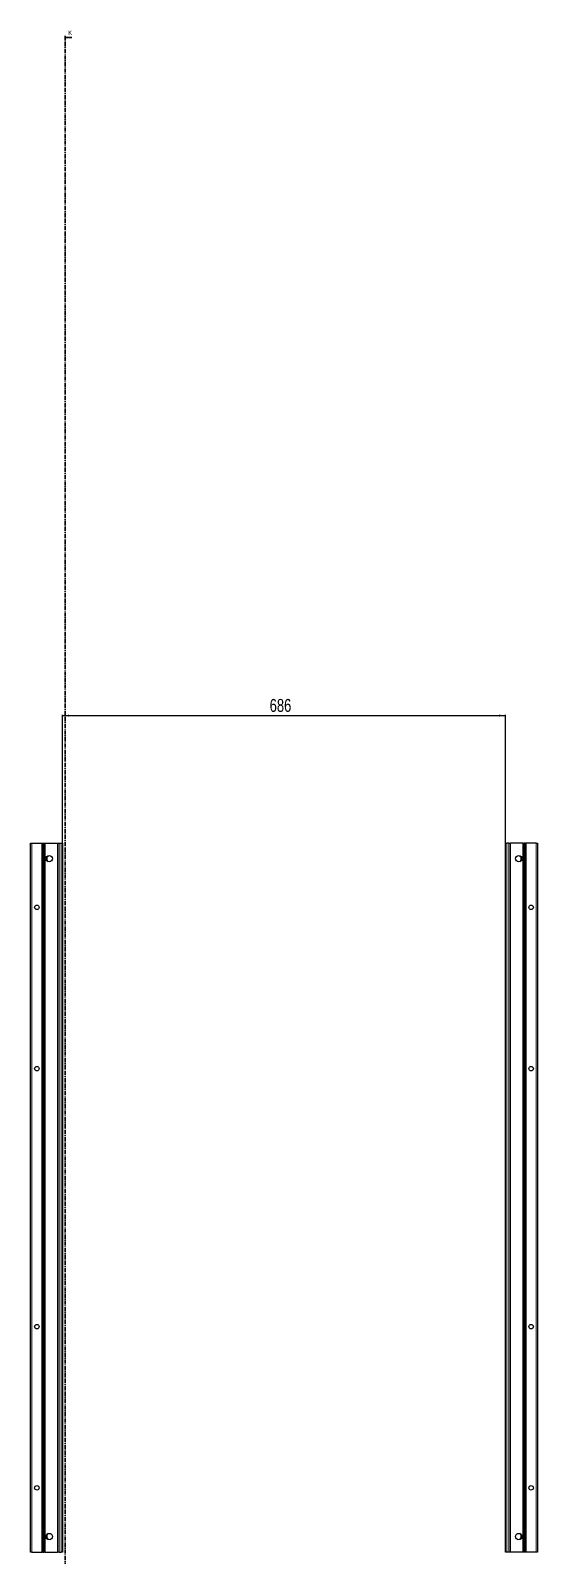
# Model space of a CAD drawing. Header units: millimetres. Extents: x -199 to 5142, y -2047 to 1507.
# Drawn here: x 1979 to 2765, y -857 to 1507 of the extents above; entities that cross this region are included whole.
import ezdxf

# ---------------------------------------------------------------- set-up
doc = ezdxf.new("R2010")
doc.units = ezdxf.units.MM
doc.linetypes.add('CENTER', pattern=[10.16, 6.35, -1.27, 1.27, -1.27])
doc.layers.add('FORMAT', color=7, linetype='Continuous')
doc.styles.add('SLDTEXTSTYLE0', font='TXT', dxfattribs={"width": 0.75})
doc.dimstyles.new('SLDDIMSTYLE0', dxfattribs={"dimtxt": 20, "dimasz": 10, "dimexe": 0, "dimexo": 0.0625, "dimgap": 5, "dimtad": 2, "dimdec": 1, "dimrnd": 1e-09, "dimzin": 12, "dimdsep": 46, "dimtxsty": 'SLDTEXTSTYLE0', "dimsah": 1, "dimcen": 0.09, "dimadec": 0, "dimazin": 3, "dimtfac": 1, "dimtofl": 0, "dimtmove": 0, "dimatfit": 3, "dimfxl": 0, "dimfrac": 2, "dimtolj": 1, "dimtzin": 12, "dimarcsym": 0})

# ---------------------------------------------------------------- blocks, each defined once
blk = doc.blocks.new('_D_4')
at = {"layer": 'FORMAT'}
for p, q in [((2029.1, 247.2), (2029.1, 446)), ((2029.1, 445), (2715.1, 445)), ((2715.1, 247.2), (2715.1, 446))]:
    blk.add_line(p, q, dxfattribs=at)
for points in [[(2029.1, 445), (2039.1, 443.5), (2039.1, 446.5)], [(2715.1, 445), (2705.1, 446.5), (2705.1, 443.5)]]:
    blk.add_solid(points, dxfattribs=at)
at = {"layer": 'FORMAT', "insert": (2349.9, 470.8), "char_height": 20, "attachment_point": 1, "style": 'SLDTEXTSTYLE0'}
blk.add_mtext('686', dxfattribs=at)

msp = doc.modelspace()

# ---------------------------------------------------------------- linework, layer by layer
at = {"color": 7, "linetype": 'CENTER', "lineweight": 35}
msp.add_line((2032.8, 1499.09), (2032.8, -1103.67), dxfattribs=at)
at = {"color": 7, "linetype": 'Continuous', "lineweight": 35}
msp.add_line((2043.44, 1496.09), (2032.8, 1496.09), dxfattribs=at)
at = {"color": 7, "linetype": 'Continuous', "lineweight": 25}
for p, q in [((1979.37, -851.79), (1979.37, 247.21)), ((1979.37, 247.21), (1981.37, 247.21)), ((1981.37, 247.21), (1996.72, 247.21)), ((1996.72, 247.21), (1997.37, 247.21)), ((1997.37, 223.46), (1997.37, 247.21)), ((1997.37, 247.21), (1997.95, 247.21)), ((1997.95, 247.21), (1999.16, 247.21)), ((1999.16, 247.21), (1999.16, -851.79)), ((1999.16, 247.21), (1999.2, 247.21)), ((1999.2, 247.21), (1999.2, -851.79)), ((1999.2, 247.21), (2000.4, 247.21)), ((2000.4, 247.21), (2001.82, 247.21)), ((2001.82, 247.21), (2021.22, 247.21)), ((2021.22, 247.21), (2021.87, 247.21)), ((2021.87, -851.79), (2021.87, 247.21)), ((2021.87, 247.21), (2023.87, 247.21)), ((2023.87, 247.21), (2027.07, 247.21)), ((2027.07, 247.21), (2029.07, 247.21)), ((2029.07, 247.21), (2029.07, -851.79)), ((2715.07, -851.79), (2715.07, 247.21)), ((2715.07, 247.21), (2717.07, 247.21)), ((2720.27, 247.21), (2717.07, 247.21)), ((2720.27, 247.21), (2722.27, 247.21)), ((2722.27, 247.21), (2722.27, -851.79)), ((2722.27, 247.21), (2722.92, 247.21)), ((2742.32, 247.21), (2722.92, 247.21)), ((2742.32, 247.21), (2743.73, 247.21)), ((2744.94, 247.21), (2743.73, 247.21)), ((2744.94, -851.79), (2744.94, 247.21)), ((2744.98, 247.21), (2744.94, 247.21)), ((2744.98, -851.79), (2744.98, 247.21)), ((2746.18, 247.21), (2744.98, 247.21)), ((2746.18, 247.21), (2746.77, 247.21)), ((2746.77, 247.21), (2746.77, 223.46)), ((2746.77, 247.21), (2747.42, 247.21)), ((2762.77, 247.21), (2747.42, 247.21)), ((2762.77, 247.21), (2764.77, 247.21)), ((2764.77, 247.21), (2764.77, -851.79)), ((1997.43, 223.35), (1997.37, 223.46)), ((1997.37, 223.46), (1997.37, 221.96)), ((1997.37, 221.96), (1997.43, 222.06)), ((1997.37, 173.46), (1997.37, 221.96)), ((1997.43, 222.06), (1997.43, 223.35)), ((2007.42, 227.73), (2007.42, 228.14)), ((2736.72, 228.14), (2736.72, 227.73)), ((2746.77, 223.46), (2746.71, 223.35)), ((2746.71, 223.35), (2746.71, 222.06)), ((2746.71, 222.06), (2746.77, 221.96)), ((2746.77, 221.96), (2746.77, 223.46)), ((2746.77, 221.96), (2746.77, 173.46)), ((1997.43, 173.35), (1997.37, 173.46)), ((1997.37, 173.46), (1997.37, 171.96)), ((1997.37, 171.96), (1997.43, 172.06)), ((1997.37, 123.46), (1997.37, 171.96)), ((1997.43, 172.06), (1997.43, 173.35)), ((2746.77, 173.46), (2746.71, 173.35)), ((2746.71, 173.35), (2746.71, 172.06)), ((2746.71, 172.06), (2746.77, 171.96)), ((2746.77, 171.96), (2746.77, 173.46)), ((2746.77, 171.96), (2746.77, 123.46)), ((1997.43, 123.35), (1997.37, 123.46)), ((1997.37, 123.46), (1997.37, 121.96)), ((1997.37, 121.96), (1997.43, 122.06)), ((1997.37, 73.46), (1997.37, 121.96)), ((1997.43, 122.06), (1997.43, 123.35)), ((2746.77, 123.46), (2746.71, 123.35)), ((2746.71, 123.35), (2746.71, 122.06)), ((2746.71, 122.06), (2746.77, 121.96)), ((2746.77, 121.96), (2746.77, 123.46)), ((2746.77, 121.96), (2746.77, 73.46)), ((1997.43, 73.35), (1997.37, 73.46)), ((1997.37, 73.46), (1997.37, 71.96)), ((1997.37, 71.96), (1997.43, 72.06)), ((1997.37, 23.46), (1997.37, 71.96)), ((1997.43, 72.06), (1997.43, 73.35)), ((2746.77, 73.46), (2746.71, 73.35)), ((2746.71, 73.35), (2746.71, 72.06)), ((2746.71, 72.06), (2746.77, 71.96)), ((2746.77, 71.96), (2746.77, 73.46)), ((2746.77, 71.96), (2746.77, 23.46)), ((1997.43, 23.35), (1997.37, 23.46)), ((1997.37, 23.46), (1997.37, 21.96)), ((1997.37, 21.96), (1997.43, 22.06)), ((1997.37, -26.54), (1997.37, 21.96)), ((1997.43, 22.06), (1997.43, 23.35)), ((2746.77, 23.46), (2746.71, 23.35)), ((2746.71, 23.35), (2746.71, 22.06)), ((2746.71, 22.06), (2746.77, 21.96)), ((2746.77, 21.96), (2746.77, 23.46)), ((2746.77, 21.96), (2746.77, -26.54)), ((1997.43, -26.65), (1997.37, -26.54)), ((1997.37, -26.54), (1997.37, -28.04)), ((1997.37, -28.04), (1997.43, -27.94)), ((1997.37, -76.54), (1997.37, -28.04)), ((1997.43, -27.94), (1997.43, -26.65)), ((2746.77, -26.54), (2746.71, -26.65)), ((2746.71, -26.65), (2746.71, -27.94)), ((2746.71, -27.94), (2746.77, -28.04)), ((2746.77, -28.04), (2746.77, -26.54)), ((2746.77, -28.04), (2746.77, -76.54)), ((1997.43, -76.65), (1997.37, -76.54)), ((1997.37, -76.54), (1997.37, -78.04)), ((1997.37, -78.04), (1997.43, -77.94)), ((1997.37, -126.54), (1997.37, -78.04)), ((1997.43, -77.94), (1997.43, -76.65)), ((2746.77, -76.54), (2746.71, -76.65)), ((2746.71, -76.65), (2746.71, -77.94)), ((2746.71, -77.94), (2746.77, -78.04)), ((2746.77, -78.04), (2746.77, -76.54)), ((2746.77, -78.04), (2746.77, -126.54)), ((1997.43, -126.65), (1997.37, -126.54)), ((1997.37, -126.54), (1997.37, -128.04)), ((1997.37, -128.04), (1997.43, -127.94)), ((1997.37, -176.54), (1997.37, -128.04)), ((1997.43, -127.94), (1997.43, -126.65)), ((2746.77, -126.54), (2746.71, -126.65)), ((2746.71, -126.65), (2746.71, -127.94)), ((2746.71, -127.94), (2746.77, -128.04)), ((2746.77, -128.04), (2746.77, -126.54)), ((2746.77, -128.04), (2746.77, -176.54)), ((1997.43, -176.65), (1997.37, -176.54)), ((1997.37, -176.54), (1997.37, -178.04)), ((1997.37, -178.04), (1997.43, -177.94)), ((1997.37, -226.54), (1997.37, -178.04)), ((1997.43, -177.94), (1997.43, -176.65)), ((2746.77, -176.54), (2746.71, -176.65)), ((2746.71, -176.65), (2746.71, -177.94)), ((2746.71, -177.94), (2746.77, -178.04)), ((2746.77, -178.04), (2746.77, -176.54)), ((2746.77, -178.04), (2746.77, -226.54)), ((1997.43, -226.65), (1997.37, -226.54)), ((1997.37, -226.54), (1997.37, -228.04)), ((1997.37, -228.04), (1997.43, -227.94)), ((1997.37, -276.54), (1997.37, -228.04)), ((1997.43, -227.94), (1997.43, -226.65)), ((2746.77, -226.54), (2746.71, -226.65)), ((2746.71, -226.65), (2746.71, -227.94)), ((2746.71, -227.94), (2746.77, -228.04)), ((2746.77, -228.04), (2746.77, -226.54)), ((2746.77, -228.04), (2746.77, -276.54)), ((1997.43, -276.65), (1997.37, -276.54)), ((1997.37, -276.54), (1997.37, -278.04)), ((1997.37, -278.04), (1997.43, -277.94)), ((1997.37, -326.54), (1997.37, -278.04)), ((1997.43, -277.94), (1997.43, -276.65)), ((2746.77, -276.54), (2746.71, -276.65)), ((2746.71, -276.65), (2746.71, -277.94)), ((2746.71, -277.94), (2746.77, -278.04)), ((2746.77, -278.04), (2746.77, -276.54)), ((2746.77, -278.04), (2746.77, -326.54)), ((1997.43, -326.65), (1997.37, -326.54)), ((1997.37, -326.54), (1997.37, -328.04)), ((1997.37, -328.04), (1997.43, -327.94)), ((1997.37, -376.54), (1997.37, -328.04)), ((1997.43, -327.94), (1997.43, -326.65)), ((2746.77, -326.54), (2746.71, -326.65)), ((2746.71, -326.65), (2746.71, -327.94)), ((2746.71, -327.94), (2746.77, -328.04)), ((2746.77, -328.04), (2746.77, -326.54)), ((2746.77, -328.04), (2746.77, -376.54)), ((1997.43, -376.65), (1997.37, -376.54)), ((1997.37, -376.54), (1997.37, -378.04)), ((1997.37, -378.04), (1997.43, -377.94)), ((1997.37, -426.54), (1997.37, -378.04)), ((1997.43, -377.94), (1997.43, -376.65)), ((2746.77, -376.54), (2746.71, -376.65)), ((2746.71, -376.65), (2746.71, -377.94)), ((2746.71, -377.94), (2746.77, -378.04)), ((2746.77, -378.04), (2746.77, -376.54)), ((2746.77, -378.04), (2746.77, -426.54)), ((1997.43, -426.65), (1997.37, -426.54)), ((1997.37, -426.54), (1997.37, -428.04)), ((1997.37, -428.04), (1997.43, -427.94)), ((1997.37, -476.54), (1997.37, -428.04)), ((1997.43, -427.94), (1997.43, -426.65)), ((2746.77, -426.54), (2746.71, -426.65)), ((2746.71, -426.65), (2746.71, -427.94)), ((2746.71, -427.94), (2746.77, -428.04)), ((2746.77, -428.04), (2746.77, -426.54)), ((2746.77, -428.04), (2746.77, -476.54)), ((1997.43, -476.65), (1997.37, -476.54)), ((1997.37, -476.54), (1997.37, -478.04)), ((1997.37, -478.04), (1997.43, -477.94)), ((1997.37, -526.54), (1997.37, -478.04)), ((1997.43, -477.94), (1997.43, -476.65)), ((2746.77, -476.54), (2746.71, -476.65)), ((2746.71, -476.65), (2746.71, -477.94)), ((2746.71, -477.94), (2746.77, -478.04)), ((2746.77, -478.04), (2746.77, -476.54)), ((2746.77, -478.04), (2746.77, -526.54)), ((1997.43, -526.65), (1997.37, -526.54)), ((1997.37, -526.54), (1997.37, -528.04)), ((1997.37, -528.04), (1997.43, -527.94)), ((1997.37, -576.54), (1997.37, -528.04)), ((1997.43, -527.94), (1997.43, -526.65)), ((2746.77, -526.54), (2746.71, -526.65)), ((2746.71, -526.65), (2746.71, -527.94)), ((2746.71, -527.94), (2746.77, -528.04)), ((2746.77, -528.04), (2746.77, -526.54)), ((2746.77, -528.04), (2746.77, -576.54)), ((1997.43, -576.65), (1997.37, -576.54)), ((1997.37, -576.54), (1997.37, -578.04)), ((1997.37, -578.04), (1997.43, -577.94)), ((1997.37, -626.54), (1997.37, -578.04)), ((1997.43, -577.94), (1997.43, -576.65)), ((2746.77, -576.54), (2746.71, -576.65)), ((2746.71, -576.65), (2746.71, -577.94)), ((2746.71, -577.94), (2746.77, -578.04)), ((2746.77, -578.04), (2746.77, -576.54)), ((2746.77, -578.04), (2746.77, -626.54)), ((1997.43, -626.65), (1997.37, -626.54)), ((1997.37, -626.54), (1997.37, -628.04)), ((1997.37, -628.04), (1997.43, -627.94)), ((1997.37, -676.54), (1997.37, -628.04)), ((1997.43, -627.94), (1997.43, -626.65)), ((2746.77, -626.54), (2746.71, -626.65)), ((2746.71, -626.65), (2746.71, -627.94)), ((2746.71, -627.94), (2746.77, -628.04)), ((2746.77, -628.04), (2746.77, -626.54)), ((2746.77, -628.04), (2746.77, -676.54)), ((1997.43, -676.65), (1997.37, -676.54)), ((1997.37, -676.54), (1997.37, -678.04)), ((1997.37, -678.04), (1997.43, -677.94)), ((1997.37, -726.54), (1997.37, -678.04)), ((1997.43, -677.94), (1997.43, -676.65)), ((2746.77, -676.54), (2746.71, -676.65)), ((2746.71, -676.65), (2746.71, -677.94)), ((2746.71, -677.94), (2746.77, -678.04)), ((2746.77, -678.04), (2746.77, -676.54)), ((2746.77, -678.04), (2746.77, -726.54)), ((1997.43, -726.65), (1997.37, -726.54)), ((1997.37, -726.54), (1997.37, -728.04)), ((1997.37, -728.04), (1997.43, -727.94)), ((1997.37, -776.54), (1997.37, -728.04)), ((1997.43, -727.94), (1997.43, -726.65)), ((2746.77, -726.54), (2746.71, -726.65)), ((2746.71, -726.65), (2746.71, -727.94)), ((2746.71, -727.94), (2746.77, -728.04)), ((2746.77, -728.04), (2746.77, -726.54)), ((2746.77, -728.04), (2746.77, -776.54)), ((1997.43, -776.65), (1997.37, -776.54)), ((1997.37, -776.54), (1997.37, -778.04)), ((1997.37, -778.04), (1997.43, -777.94)), ((1997.37, -826.54), (1997.37, -778.04)), ((1997.43, -777.94), (1997.43, -776.65)), ((2746.77, -776.54), (2746.71, -776.65)), ((2746.71, -776.65), (2746.71, -777.94)), ((2746.71, -777.94), (2746.77, -778.04)), ((2746.77, -778.04), (2746.77, -776.54)), ((2746.77, -778.04), (2746.77, -826.54)), ((1997.43, -826.65), (1997.37, -826.54)), ((1997.37, -826.54), (1997.37, -828.04)), ((1997.43, -827.94), (1997.43, -826.65)), ((2746.77, -826.54), (2746.71, -826.65)), ((2746.71, -826.65), (2746.71, -827.94)), ((2746.77, -828.04), (2746.77, -826.54)), ((1997.37, -828.04), (1997.43, -827.94)), ((1997.37, -851.79), (1997.37, -828.04)), ((2007.42, -832.73), (2007.42, -832.32)), ((2736.72, -832.32), (2736.72, -832.73)), ((2746.71, -827.94), (2746.77, -828.04)), ((2746.77, -828.04), (2746.77, -851.79)), ((1981.37, -851.79), (1979.37, -851.79)), ((1981.37, -851.79), (1996.72, -851.79)), ((1997.37, -851.79), (1996.72, -851.79)), ((1997.95, -851.79), (1997.37, -851.79)), ((1997.95, -851.79), (1999.16, -851.79)), ((1999.16, -851.79), (1999.2, -851.79)), ((1999.2, -851.79), (2000.4, -851.79)), ((2001.82, -851.79), (2000.4, -851.79)), ((2001.82, -851.79), (2021.22, -851.79)), ((2021.87, -851.79), (2021.22, -851.79)), ((2023.87, -851.79), (2021.87, -851.79)), ((2023.87, -851.79), (2027.07, -851.79)), ((2029.07, -851.79), (2027.07, -851.79)), ((2717.07, -851.79), (2715.07, -851.79)), ((2720.27, -851.79), (2717.07, -851.79)), ((2722.27, -851.79), (2720.27, -851.79)), ((2722.92, -851.79), (2722.27, -851.79)), ((2742.32, -851.79), (2722.92, -851.79)), ((2743.73, -851.79), (2742.32, -851.79)), ((2744.94, -851.79), (2743.73, -851.79)), ((2744.98, -851.79), (2744.94, -851.79)), ((2746.18, -851.79), (2744.98, -851.79)), ((2746.77, -851.79), (2746.18, -851.79)), ((2747.42, -851.79), (2746.77, -851.79)), ((2762.77, -851.79), (2747.42, -851.79)), ((2764.77, -851.79), (2762.77, -851.79))]:
    msp.add_line(p, q, dxfattribs=at)
at = {"color": 8, "linetype": 'Continuous', "lineweight": 18}
for p, q in [((1981.37, 247.21), (1981.37, -851.79)), ((1996.72, -851.79), (1996.72, 247.21)), ((1997.95, 247.21), (1997.95, -851.79)), ((2000.4, -851.79), (2000.4, 247.21)), ((2001.82, 247.21), (2001.82, -851.79)), ((2021.22, -851.79), (2021.22, 247.21)), ((2023.87, 247.21), (2023.87, -851.79)), ((2027.07, -851.79), (2027.07, 247.21)), ((2717.07, 247.21), (2717.07, -851.79)), ((2720.27, -851.79), (2720.27, 247.21)), ((2722.92, 247.21), (2722.92, -851.79)), ((2742.32, -851.79), (2742.32, 247.21)), ((2743.73, 247.21), (2743.73, -851.79)), ((2746.18, -851.79), (2746.18, 247.21)), ((2747.42, 247.21), (2747.42, -851.79)), ((2762.77, -851.79), (2762.77, 247.21))]:
    msp.add_line(p, q, dxfattribs=at)
at = {"color": 7, "linetype": 'Continuous', "lineweight": 25}
for centre, radius in [((2008.22, 223.21), 5), ((2735.92, 223.21), 5), ((1989.27, 147.71), 3.5), ((2754.87, 147.71), 3.5), ((1989.27, -102.29), 3.5), ((2754.87, -102.29), 3.5), ((1989.27, -502.29), 3.5), ((2754.87, -502.29), 3.5), ((1989.27, -752.29), 3.5), ((2754.87, -752.29), 3.5), ((2008.22, -827.79), 5), ((2735.92, -827.79), 5)]:
    msp.add_circle(centre, radius, dxfattribs=at)
for centre, radius, start, end in [((2009.72, 222.71), 5.25, 119.14074, 233.81086), ((2006.92, 227.73), 0.5, 299.14074, 0), ((2737.22, 227.73), 0.5, 180, 240.85926), ((2734.42, 222.71), 5.25, 306.18917, 60.85926), ((2009.72, -827.29), 5.25, 126.18914, 240.85926), ((2734.42, -827.29), 5.25, 299.14074, 53.81087), ((2006.92, -832.32), 0.5, 0, 60.85926), ((2737.22, -832.32), 0.5, 119.14074, 180)]:
    msp.add_arc(centre, radius, start, end, dxfattribs=at)
at = {"color": 7, "linetype": 'Continuous', "lineweight": 35}
msp.add_solid([(2032.8, 1496.09), (2039.8, 1494.97), (2039.8, 1497.21)], dxfattribs=at)

# ---------------------------------------------------------------- texts
at = {"color": 7, "linetype": 'Continuous', "insert": (2037.93, 1507.16), "char_height": 7, "attachment_point": 1, "style": 'SLDTEXTSTYLE0'}
msp.add_mtext('K', dxfattribs=at)

# ---------------------------------------------------------------- dimensions: what is measured, and where the dimension line sits
at = {"layer": 'FORMAT'}
dim = msp.add_linear_dim(base=(2715.07, 445), p1=(2029.07, 247.21), p2=(2715.07, 247.21), angle=0, dimstyle='SLDDIMSTYLE0', dxfattribs=at)
dim.commit()
dim.dimension.update_dxf_attribs({"geometry": '_D_4', "text_midpoint": (2372.07, 445), "dimtype": 160})

doc.saveas('drawing.dxf')
